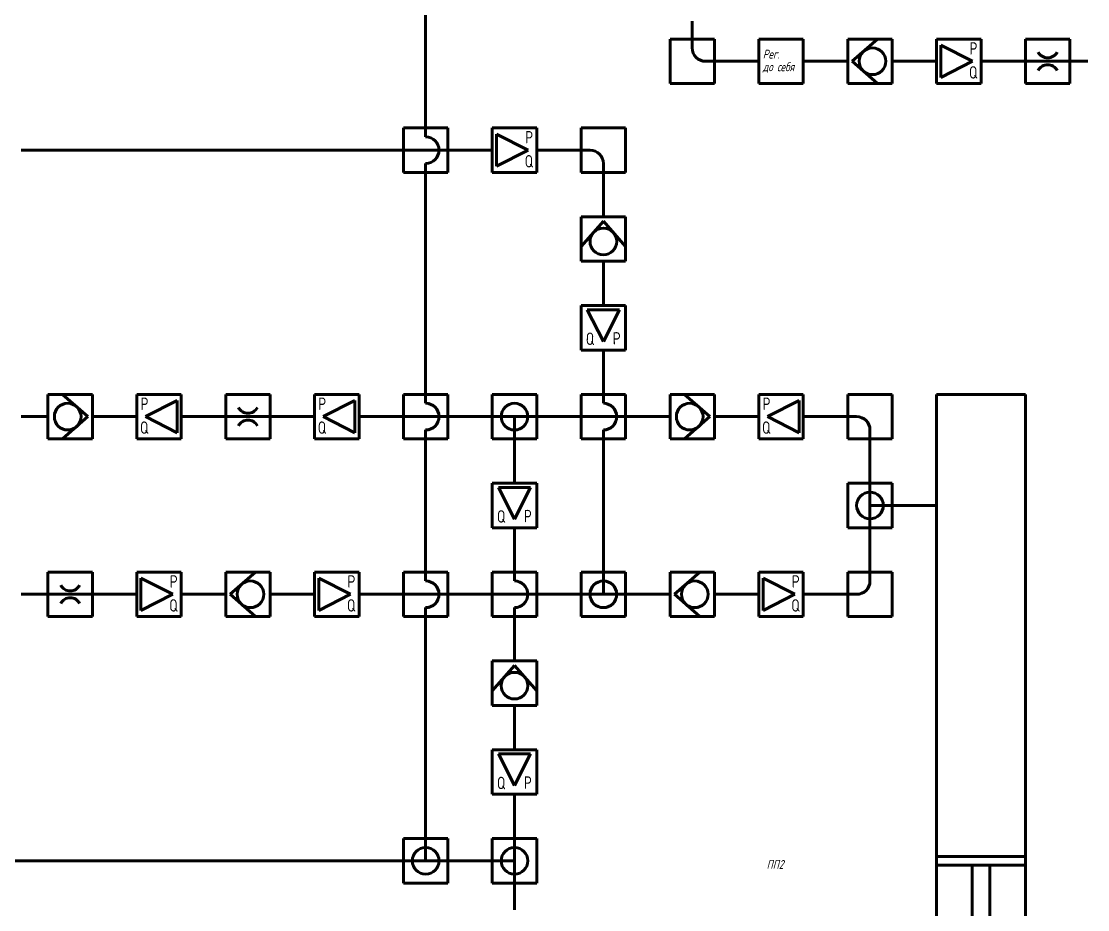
# Model space of a CAD drawing. Header units: millimetres. Extents: x -12 to 1598, y -962 to 962.
# Drawn here: x 998 to 1598, y -578 to -77 of the extents above; entities that cross this region are included whole.
import ezdxf

# ---------------------------------------------------------------- set-up
doc = ezdxf.new("R2010")
doc.units = ezdxf.units.MM
doc.linetypes.add('K5LT_BASIC', pattern=[0])
doc.styles.add('KTEXTSTYLE', font='GOST_AU.SHX', dxfattribs={"width": 0.96, "height": 5})

# ---------------------------------------------------------------- blocks, each defined once
blk = doc.blocks.new('U405')
at = {"color": 150, "linetype": 'K5LT_BASIC', "lineweight": 60, "true_color": 0x0080ff}
for p, q in [((962.5, -562.5), (962.5, -537.5)), ((962.5, -537.5), (987.5, -537.5)), ((987.5, -537.5), (987.5, -562.5)), ((987.5, -562.5), (962.5, -562.5))]:
    blk.add_line(p, q, dxfattribs=at)
blk = doc.blocks.new('U404')
at = {"color": 150, "linetype": 'K5LT_BASIC', "lineweight": 60, "true_color": 0x0080ff}
for p, q in [((975, -537.5), (975, -527.5)), ((975, -562.5), (975, -537.5)), ((975, -550), (987.5, -550)), ((997.5, -550), (987.5, -550)), ((975, -562.5), (975, -572.5))]:
    blk.add_line(p, q, dxfattribs=at)
blk.add_circle((975, -550), 7.5, dxfattribs=at)
blk.add_blockref('U405', (0, 0))
blk = doc.blocks.new('U411')
at = {"color": 150, "linetype": 'K5LT_BASIC', "lineweight": 60, "true_color": 0x0080ff}
for p, q in [((1287.5, -487.5), (1262.5, -487.5)), ((1262.5, -487.5), (1262.5, -512.5)), ((1287.5, -512.5), (1287.5, -487.5)), ((1262.5, -512.5), (1287.5, -512.5))]:
    blk.add_line(p, q, dxfattribs=at)
blk = doc.blocks.new('U410')
at = {"color": 150, "linetype": 'K5LT_BASIC', "lineweight": 60, "true_color": 0x0080ff}
for p, q in [((1275, -487.5), (1275, -477.5)), ((1275, -507.66), (1265.93, -489.83)), ((1275, -489.83), (1265.93, -489.83)), ((1275, -507.66), (1284.07, -489.83)), ((1275, -489.83), (1284.07, -489.83)), ((1275, -512.5), (1275, -522.5))]:
    blk.add_line(p, q, dxfattribs=at)
blk.add_blockref('U411', (0, 0))
at = {"color": 7, "char_height": 7, "attachment_point": 1, "style": 'KTEXTSTYLE'}
for s, insert, rotation in [('\\H3.5;\\W0.965;\\Q15;\\Q0;\\H7.00;{\\c16711680;Q}', (1265.19, -502.61), 358.69048), ('\\H3.5;\\W0.965;\\Q15;\\Q0;\\H7.00;{\\c16711680;P}', (1280.24, -502.47), 0.51772)]:
    blk.add_mtext(s, dxfattribs=dict(at, insert=insert, rotation=rotation))
blk = doc.blocks.new('U417')
at = {"color": 150, "linetype": 'K5LT_BASIC', "lineweight": 60, "true_color": 0x0080ff}
for p, q in [((1562.5, -287.5), (1512.5, -287.5)), ((1512.5, -287.5), (1512.5, -812.5)), ((1562.5, -812.5), (1562.5, -287.5)), ((1512.5, -812.5), (1562.5, -812.5))]:
    blk.add_line(p, q, dxfattribs=at)
blk = doc.blocks.new('U418')
at = {"color": 150, "linetype": 'K5LT_BASIC', "lineweight": 60, "true_color": 0x0080ff}
for p, q in [((1512.5, -552.45), (1512.5, -547.55)), ((1512.5, -547.55), (1562.5, -547.55)), ((1562.5, -547.55), (1562.5, -552.45)), ((1562.5, -552.45), (1512.5, -552.45))]:
    blk.add_line(p, q, dxfattribs=at)
blk = doc.blocks.new('U419')
at = {"color": 150, "linetype": 'K5LT_BASIC', "lineweight": 60, "true_color": 0x0080ff}
for p, q in [((1542.5, -552.45), (1532.5, -552.45)), ((1532.5, -552.45), (1532.5, -837.5)), ((1542.5, -837.5), (1542.5, -552.45)), ((1532.5, -837.5), (1542.5, -837.5))]:
    blk.add_line(p, q, dxfattribs=at)
blk = doc.blocks.new('U416')
at = {"color": 150, "linetype": 'K5LT_BASIC', "lineweight": 60, "true_color": 0x0080ff}
for p, q in [((1512.5, -350), (1502.5, -350)), ((1512.5, -750), (1502.5, -750))]:
    blk.add_line(p, q, dxfattribs=at)
for name in ['U417', 'U418', 'U419']:
    blk.add_blockref(name, (0, 0))
blk = doc.blocks.new('U431')
at = {"color": 150, "linetype": 'K5LT_BASIC', "lineweight": 60, "true_color": 0x0080ff}
for p, q in [((1387.5, -387.5), (1362.5, -387.5)), ((1362.5, -387.5), (1362.5, -412.5)), ((1387.5, -412.5), (1387.5, -387.5)), ((1362.5, -412.5), (1387.5, -412.5))]:
    blk.add_line(p, q, dxfattribs=at)
blk = doc.blocks.new('U430')
at = {"color": 150, "linetype": 'K5LT_BASIC', "lineweight": 60, "true_color": 0x0080ff}
for p, q in [((1365.03, -400), (1379.3, -387.5)), ((1362.5, -400), (1352.5, -400)), ((1365.03, -400), (1379.3, -412.5)), ((1387.5, -400), (1397.5, -400))]:
    blk.add_line(p, q, dxfattribs=at)
blk.add_circle((1376.42, -400), 7.5, dxfattribs=at)
blk.add_blockref('U431', (0, 0))
blk = doc.blocks.new('U433')
at = {"color": 150, "linetype": 'K5LT_BASIC', "lineweight": 60, "true_color": 0x0080ff}
for p, q in [((1462.5, -412.5), (1462.5, -387.5)), ((1462.5, -387.5), (1487.5, -387.5)), ((1487.5, -387.5), (1487.5, -412.5)), ((1487.5, -412.5), (1462.5, -412.5))]:
    blk.add_line(p, q, dxfattribs=at)
blk = doc.blocks.new('U432')
at = {"color": 150, "linetype": 'K5LT_BASIC', "lineweight": 60, "true_color": 0x0080ff}
for p, q in [((1475, -377.5), (1475, -387.5)), ((1475, -392.5), (1475, -387.5)), ((1462.5, -400), (1452.5, -400)), ((1467.5, -400), (1462.5, -400))]:
    blk.add_line(p, q, dxfattribs=at)
blk.add_arc((1467.5, -392.5), 7.5, 270, 0, dxfattribs=at)
blk.add_blockref('U433', (0, 0))
blk = doc.blocks.new('U435')
at = {"color": 150, "linetype": 'K5LT_BASIC', "lineweight": 60, "true_color": 0x0080ff}
for p, q in [((1037.5, -387.5), (1012.5, -387.5)), ((1012.5, -387.5), (1012.5, -412.5)), ((1037.5, -412.5), (1037.5, -387.5)), ((1012.5, -412.5), (1037.5, -412.5))]:
    blk.add_line(p, q, dxfattribs=at)
blk = doc.blocks.new('U434')
at = {"color": 150, "linetype": 'K5LT_BASIC', "lineweight": 60, "true_color": 0x0080ff}
for p, q in [((1012.5, -400), (1002.5, -400)), ((1012.5, -400), (1037.5, -400)), ((1037.5, -400), (1047.5, -400))]:
    blk.add_line(p, q, dxfattribs=at)
for centre, start, end in [((1025, -392.1), 207.51805, 332.48195), ((1025, -407.95), 27.51805, 152.48195)]:
    blk.add_arc(centre, 6, start, end, dxfattribs=at)
blk.add_blockref('U435', (0, 0))
blk = doc.blocks.new('U437')
at = {"color": 150, "linetype": 'K5LT_BASIC', "lineweight": 60, "true_color": 0x0080ff}
for p, q in [((1137.5, -387.5), (1112.5, -387.5)), ((1112.5, -387.5), (1112.5, -412.5)), ((1137.5, -412.5), (1137.5, -387.5)), ((1112.5, -412.5), (1137.5, -412.5))]:
    blk.add_line(p, q, dxfattribs=at)
blk = doc.blocks.new('U436')
at = {"color": 150, "linetype": 'K5LT_BASIC', "lineweight": 60, "true_color": 0x0080ff}
for p, q in [((1115.03, -400), (1129.3, -387.5)), ((1112.5, -400), (1102.5, -400)), ((1115.03, -400), (1129.3, -412.5)), ((1137.5, -400), (1147.5, -400))]:
    blk.add_line(p, q, dxfattribs=at)
blk.add_circle((1126.42, -400), 7.5, dxfattribs=at)
blk.add_blockref('U437', (0, 0))
blk = doc.blocks.new('U439')
at = {"color": 150, "linetype": 'K5LT_BASIC', "lineweight": 60, "true_color": 0x0080ff}
for p, q in [((1312.5, -412.5), (1312.5, -387.5)), ((1312.5, -387.5), (1337.5, -387.5)), ((1337.5, -387.5), (1337.5, -412.5)), ((1337.5, -412.5), (1312.5, -412.5))]:
    blk.add_line(p, q, dxfattribs=at)
blk = doc.blocks.new('U438')
at = {"color": 150, "linetype": 'K5LT_BASIC', "lineweight": 60, "true_color": 0x0080ff}
for p, q in [((1325, -377.5), (1325, -387.5)), ((1325, -400), (1325, -387.5)), ((1312.5, -400), (1302.5, -400)), ((1337.5, -400), (1312.5, -400)), ((1337.5, -400), (1347.5, -400))]:
    blk.add_line(p, q, dxfattribs=at)
blk.add_circle((1325, -400), 7.5, dxfattribs=at)
blk.add_blockref('U439', (0, 0))
blk = doc.blocks.new('U443')
at = {"color": 150, "linetype": 'K5LT_BASIC', "lineweight": 60, "true_color": 0x0080ff}
for p, q in [((1012.5, -312.5), (1012.5, -287.5)), ((1012.5, -287.5), (1037.5, -287.5)), ((1037.5, -287.5), (1037.5, -312.5)), ((1037.5, -312.5), (1012.5, -312.5))]:
    blk.add_line(p, q, dxfattribs=at)
blk = doc.blocks.new('U442')
at = {"color": 150, "linetype": 'K5LT_BASIC', "lineweight": 60, "true_color": 0x0080ff}
for p, q in [((1034.97, -300), (1020.7, -287.5)), ((1012.5, -300), (1002.5, -300)), ((1034.97, -300), (1020.7, -312.5)), ((1037.5, -300), (1047.5, -300))]:
    blk.add_line(p, q, dxfattribs=at)
blk.add_circle((1023.58, -300), 7.5, dxfattribs=at)
blk.add_blockref('U443', (0, 0))
blk = doc.blocks.new('U445')
at = {"color": 150, "linetype": 'K5LT_BASIC', "lineweight": 60, "true_color": 0x0080ff}
for p, q in [((1362.5, -312.5), (1362.5, -287.5)), ((1362.5, -287.5), (1387.5, -287.5)), ((1387.5, -287.5), (1387.5, -312.5)), ((1387.5, -312.5), (1362.5, -312.5))]:
    blk.add_line(p, q, dxfattribs=at)
blk = doc.blocks.new('U444')
at = {"color": 150, "linetype": 'K5LT_BASIC', "lineweight": 60, "true_color": 0x0080ff}
for p, q in [((1384.97, -300), (1370.7, -287.5)), ((1362.5, -300), (1352.5, -300)), ((1384.97, -300), (1370.7, -312.5)), ((1387.5, -300), (1397.5, -300))]:
    blk.add_line(p, q, dxfattribs=at)
blk.add_circle((1373.58, -300), 7.5, dxfattribs=at)
blk.add_blockref('U445', (0, 0))
blk = doc.blocks.new('U447')
at = {"color": 150, "linetype": 'K5LT_BASIC', "lineweight": 60, "true_color": 0x0080ff}
for p, q in [((1312.5, -287.5), (1337.5, -287.5)), ((1312.5, -312.5), (1312.5, -287.5)), ((1337.5, -287.5), (1337.5, -312.5)), ((1337.5, -312.5), (1312.5, -312.5))]:
    blk.add_line(p, q, dxfattribs=at)
blk = doc.blocks.new('U446')
at = {"color": 150, "linetype": 'K5LT_BASIC', "lineweight": 60, "true_color": 0x0080ff}
for p, q in [((1325, -287.5), (1325, -277.5)), ((1325, -287.5), (1325, -292.5)), ((1312.5, -300), (1302.5, -300)), ((1337.5, -300), (1312.5, -300)), ((1337.5, -300), (1347.5, -300)), ((1325, -307.5), (1325, -312.5)), ((1325, -312.5), (1325, -322.5))]:
    blk.add_line(p, q, dxfattribs=at)
blk.add_arc((1325, -300), 7.5, 270, 90, dxfattribs=at)
blk.add_blockref('U447', (0, 0))
blk = doc.blocks.new('U451')
at = {"color": 150, "linetype": 'K5LT_BASIC', "lineweight": 60, "true_color": 0x0080ff}
for p, q in [((1487.5, -287.5), (1462.5, -287.5)), ((1462.5, -287.5), (1462.5, -312.5)), ((1487.5, -312.5), (1487.5, -287.5)), ((1462.5, -312.5), (1487.5, -312.5))]:
    blk.add_line(p, q, dxfattribs=at)
blk = doc.blocks.new('U450')
at = {"color": 150, "linetype": 'K5LT_BASIC', "lineweight": 60, "true_color": 0x0080ff}
for p, q in [((1462.5, -300), (1452.5, -300)), ((1467.5, -300), (1462.5, -300)), ((1475, -307.5), (1475, -312.5)), ((1475, -322.5), (1475, -312.5))]:
    blk.add_line(p, q, dxfattribs=at)
blk.add_arc((1467.5, -307.5), 7.5, 0, 90, dxfattribs=at)
blk.add_blockref('U451', (0, 0))
blk = doc.blocks.new('U453')
at = {"color": 150, "linetype": 'K5LT_BASIC', "lineweight": 60, "true_color": 0x0080ff}
for p, q in [((1462.5, -362.5), (1462.5, -337.5)), ((1462.5, -337.5), (1487.5, -337.5)), ((1487.5, -337.5), (1487.5, -362.5)), ((1487.5, -362.5), (1462.5, -362.5))]:
    blk.add_line(p, q, dxfattribs=at)
blk = doc.blocks.new('U452')
at = {"color": 150, "linetype": 'K5LT_BASIC', "lineweight": 60, "true_color": 0x0080ff}
for p, q in [((1475, -337.5), (1475, -327.5)), ((1475, -362.5), (1475, -337.5)), ((1475, -350), (1487.5, -350)), ((1497.5, -350), (1487.5, -350)), ((1475, -362.5), (1475, -372.5))]:
    blk.add_line(p, q, dxfattribs=at)
blk.add_circle((1475, -350), 7.5, dxfattribs=at)
blk.add_blockref('U453', (0, 0))
blk = doc.blocks.new('U457')
at = {"color": 150, "linetype": 'K5LT_BASIC', "lineweight": 60, "true_color": 0x0080ff}
for p, q in [((1312.5, -212.5), (1312.5, -187.5)), ((1312.5, -187.5), (1337.5, -187.5)), ((1337.5, -187.5), (1337.5, -212.5)), ((1337.5, -212.5), (1312.5, -212.5))]:
    blk.add_line(p, q, dxfattribs=at)
blk = doc.blocks.new('U456')
at = {"color": 150, "linetype": 'K5LT_BASIC', "lineweight": 60, "true_color": 0x0080ff}
for p, q in [((1325, -187.5), (1325, -177.5)), ((1325, -190.03), (1312.5, -204.3)), ((1325, -190.03), (1337.5, -204.3)), ((1325, -212.5), (1325, -222.5))]:
    blk.add_line(p, q, dxfattribs=at)
blk.add_circle((1325, -201.42), 7.5, dxfattribs=at)
blk.add_blockref('U457', (0, 0))
blk = doc.blocks.new('U459')
at = {"color": 150, "linetype": 'K5LT_BASIC', "lineweight": 60, "true_color": 0x0080ff}
for p, q in [((1337.5, -137.5), (1312.5, -137.5)), ((1312.5, -137.5), (1312.5, -162.5)), ((1337.5, -162.5), (1337.5, -137.5)), ((1312.5, -162.5), (1337.5, -162.5))]:
    blk.add_line(p, q, dxfattribs=at)
blk = doc.blocks.new('U458')
at = {"color": 150, "linetype": 'K5LT_BASIC', "lineweight": 60, "true_color": 0x0080ff}
for p, q in [((1312.5, -150), (1302.5, -150)), ((1317.5, -150), (1312.5, -150)), ((1325, -157.5), (1325, -162.5)), ((1325, -172.5), (1325, -162.5))]:
    blk.add_line(p, q, dxfattribs=at)
blk.add_arc((1317.5, -157.5), 7.5, 0, 90, dxfattribs=at)
blk.add_blockref('U459', (0, 0))
blk = doc.blocks.new('U465')
at = {"color": 150, "linetype": 'K5LT_BASIC', "lineweight": 60, "true_color": 0x0080ff}
for p, q in [((1137.5, -287.5), (1112.5, -287.5)), ((1112.5, -287.5), (1112.5, -312.5)), ((1137.5, -312.5), (1137.5, -287.5)), ((1112.5, -312.5), (1137.5, -312.5))]:
    blk.add_line(p, q, dxfattribs=at)
blk = doc.blocks.new('U464')
at = {"color": 150, "linetype": 'K5LT_BASIC', "lineweight": 60, "true_color": 0x0080ff}
for p, q in [((1112.5, -300), (1102.5, -300)), ((1112.5, -300), (1137.5, -300)), ((1137.5, -300), (1147.5, -300))]:
    blk.add_line(p, q, dxfattribs=at)
for centre, start, end in [((1125, -292.1), 207.51805, 332.48195), ((1125, -307.95), 27.51805, 152.48195)]:
    blk.add_arc(centre, 6, start, end, dxfattribs=at)
blk.add_blockref('U465', (0, 0))
blk = doc.blocks.new('U469')
at = {"color": 150, "linetype": 'K5LT_BASIC', "lineweight": 60, "true_color": 0x0080ff}
for p, q in [((1287.5, -537.5), (1262.5, -537.5)), ((1262.5, -537.5), (1262.5, -562.5)), ((1287.5, -562.5), (1287.5, -537.5)), ((1262.5, -562.5), (1287.5, -562.5))]:
    blk.add_line(p, q, dxfattribs=at)
blk = doc.blocks.new('U468')
at = {"color": 150, "linetype": 'K5LT_BASIC', "lineweight": 60, "true_color": 0x0080ff}
for p, q in [((1275, -537.5), (1275, -527.5)), ((1275, -562.5), (1275, -537.5)), ((1252.5, -550), (1262.5, -550)), ((1275, -550), (1262.5, -550)), ((1275, -562.5), (1275, -572.5))]:
    blk.add_line(p, q, dxfattribs=at)
blk.add_circle((1275, -550), 7.5, dxfattribs=at)
blk.add_blockref('U469', (0, 0))
blk = doc.blocks.new('U473')
at = {"color": 150, "linetype": 'K5LT_BASIC', "lineweight": 60, "true_color": 0x0080ff}
for p, q in [((1262.5, -387.5), (1287.5, -387.5)), ((1262.5, -412.5), (1262.5, -387.5)), ((1287.5, -387.5), (1287.5, -412.5)), ((1287.5, -412.5), (1262.5, -412.5))]:
    blk.add_line(p, q, dxfattribs=at)
blk = doc.blocks.new('U472')
at = {"color": 150, "linetype": 'K5LT_BASIC', "lineweight": 60, "true_color": 0x0080ff}
for p, q in [((1275, -387.5), (1275, -377.5)), ((1275, -387.5), (1275, -392.5)), ((1262.5, -400), (1252.5, -400)), ((1287.5, -400), (1262.5, -400)), ((1287.5, -400), (1297.5, -400)), ((1275, -407.5), (1275, -412.5)), ((1275, -412.5), (1275, -422.5))]:
    blk.add_line(p, q, dxfattribs=at)
blk.add_arc((1275, -400), 7.5, 270, 90, dxfattribs=at)
blk.add_blockref('U473', (0, 0))
blk = doc.blocks.new('U481')
at = {"color": 150, "linetype": 'K5LT_BASIC', "lineweight": 60, "true_color": 0x0080ff}
for p, q in [((1287.5, -287.5), (1262.5, -287.5)), ((1262.5, -287.5), (1262.5, -312.5)), ((1287.5, -312.5), (1287.5, -287.5)), ((1262.5, -312.5), (1287.5, -312.5))]:
    blk.add_line(p, q, dxfattribs=at)
blk = doc.blocks.new('U480')
at = {"color": 150, "linetype": 'K5LT_BASIC', "lineweight": 60, "true_color": 0x0080ff}
for p, q in [((1262.5, -300), (1252.5, -300)), ((1287.5, -300), (1262.5, -300)), ((1275, -300), (1275, -312.5)), ((1287.5, -300), (1297.5, -300)), ((1275, -322.5), (1275, -312.5))]:
    blk.add_line(p, q, dxfattribs=at)
blk.add_circle((1275, -300), 7.5, dxfattribs=at)
blk.add_blockref('U481', (0, 0))
blk = doc.blocks.new('U483')
at = {"color": 150, "linetype": 'K5LT_BASIC', "lineweight": 60, "true_color": 0x0080ff}
for p, q in [((1262.5, -462.5), (1262.5, -437.5)), ((1262.5, -437.5), (1287.5, -437.5)), ((1287.5, -437.5), (1287.5, -462.5)), ((1287.5, -462.5), (1262.5, -462.5))]:
    blk.add_line(p, q, dxfattribs=at)
blk = doc.blocks.new('U482')
at = {"color": 150, "linetype": 'K5LT_BASIC', "lineweight": 60, "true_color": 0x0080ff}
for p, q in [((1275, -437.5), (1275, -427.5)), ((1275, -440.03), (1262.5, -454.3)), ((1275, -440.03), (1287.5, -454.3)), ((1275, -462.5), (1275, -472.5))]:
    blk.add_line(p, q, dxfattribs=at)
blk.add_circle((1275, -451.42), 7.5, dxfattribs=at)
blk.add_blockref('U483', (0, 0))
blk = doc.blocks.new('U487')
at = {"color": 150, "linetype": 'K5LT_BASIC', "lineweight": 60, "true_color": 0x0080ff}
for p, q in [((1212.5, -287.5), (1237.5, -287.5)), ((1212.5, -312.5), (1212.5, -287.5)), ((1237.5, -287.5), (1237.5, -312.5)), ((1237.5, -312.5), (1212.5, -312.5))]:
    blk.add_line(p, q, dxfattribs=at)
blk = doc.blocks.new('U486')
at = {"color": 150, "linetype": 'K5LT_BASIC', "lineweight": 60, "true_color": 0x0080ff}
for p, q in [((1225, -287.5), (1225, -277.5)), ((1225, -287.5), (1225, -292.5)), ((1212.5, -300), (1202.5, -300)), ((1237.5, -300), (1212.5, -300)), ((1237.5, -300), (1247.5, -300)), ((1225, -307.5), (1225, -312.5)), ((1225, -312.5), (1225, -322.5))]:
    blk.add_line(p, q, dxfattribs=at)
blk.add_arc((1225, -300), 7.5, 270, 90, dxfattribs=at)
blk.add_blockref('U487', (0, 0))
blk = doc.blocks.new('U489')
at = {"color": 150, "linetype": 'K5LT_BASIC', "lineweight": 60, "true_color": 0x0080ff}
for p, q in [((1212.5, -387.5), (1237.5, -387.5)), ((1212.5, -412.5), (1212.5, -387.5)), ((1237.5, -387.5), (1237.5, -412.5)), ((1237.5, -412.5), (1212.5, -412.5))]:
    blk.add_line(p, q, dxfattribs=at)
blk = doc.blocks.new('U488')
at = {"color": 150, "linetype": 'K5LT_BASIC', "lineweight": 60, "true_color": 0x0080ff}
for p, q in [((1225, -387.5), (1225, -377.5)), ((1225, -387.5), (1225, -392.5)), ((1212.5, -400), (1202.5, -400)), ((1237.5, -400), (1212.5, -400)), ((1237.5, -400), (1247.5, -400)), ((1225, -407.5), (1225, -412.5)), ((1225, -412.5), (1225, -422.5))]:
    blk.add_line(p, q, dxfattribs=at)
blk.add_arc((1225, -400), 7.5, 270, 90, dxfattribs=at)
blk.add_blockref('U489', (0, 0))
blk = doc.blocks.new('U491')
at = {"color": 150, "linetype": 'K5LT_BASIC', "lineweight": 60, "true_color": 0x0080ff}
for p, q in [((1212.5, -137.5), (1237.5, -137.5)), ((1212.5, -162.5), (1212.5, -137.5)), ((1237.5, -137.5), (1237.5, -162.5)), ((1237.5, -162.5), (1212.5, -162.5))]:
    blk.add_line(p, q, dxfattribs=at)
blk = doc.blocks.new('U490')
at = {"color": 150, "linetype": 'K5LT_BASIC', "lineweight": 60, "true_color": 0x0080ff}
for p, q in [((1225, -137.5), (1225, -127.5)), ((1225, -137.5), (1225, -142.5)), ((1212.5, -150), (1202.5, -150)), ((1237.5, -150), (1212.5, -150)), ((1237.5, -150), (1247.5, -150)), ((1225, -157.5), (1225, -162.5)), ((1225, -162.5), (1225, -172.5))]:
    blk.add_line(p, q, dxfattribs=at)
blk.add_arc((1225, -150), 7.5, 270, 90, dxfattribs=at)
blk.add_blockref('U491', (0, 0))
blk = doc.blocks.new('U493')
at = {"color": 150, "linetype": 'K5LT_BASIC', "lineweight": 60, "true_color": 0x0080ff}
for p, q in [((1212.5, -562.5), (1212.5, -537.5)), ((1212.5, -537.5), (1237.5, -537.5)), ((1237.5, -537.5), (1237.5, -562.5)), ((1237.5, -562.5), (1212.5, -562.5))]:
    blk.add_line(p, q, dxfattribs=at)
blk = doc.blocks.new('U492')
at = {"color": 150, "linetype": 'K5LT_BASIC', "lineweight": 60, "true_color": 0x0080ff}
for p, q in [((1225, -527.5), (1225, -537.5)), ((1225, -550), (1225, -537.5)), ((1212.5, -550), (1202.5, -550)), ((1237.5, -550), (1212.5, -550)), ((1237.5, -550), (1247.5, -550))]:
    blk.add_line(p, q, dxfattribs=at)
blk.add_circle((1225, -550), 7.5, dxfattribs=at)
blk.add_blockref('U493', (0, 0))
blk = doc.blocks.new('U531')
at = {"color": 150, "linetype": 'K5LT_BASIC', "lineweight": 60, "true_color": 0x0080ff}
for p, q in [((1087.5, -387.5), (1062.5, -387.5)), ((1062.5, -387.5), (1062.5, -412.5)), ((1087.5, -412.5), (1087.5, -387.5)), ((1062.5, -412.5), (1087.5, -412.5))]:
    blk.add_line(p, q, dxfattribs=at)
blk = doc.blocks.new('U530')
at = {"color": 150, "linetype": 'K5LT_BASIC', "lineweight": 60, "true_color": 0x0080ff}
for p, q in [((1082.66, -400), (1064.83, -390.93)), ((1064.83, -400), (1064.83, -390.93)), ((1062.5, -400), (1052.5, -400)), ((1082.66, -400), (1064.83, -409.07)), ((1064.83, -400), (1064.83, -409.07)), ((1087.5, -400), (1097.5, -400))]:
    blk.add_line(p, q, dxfattribs=at)
blk.add_blockref('U531', (0, 0))
at = {"color": 7, "char_height": 7, "attachment_point": 1, "style": 'KTEXTSTYLE'}
for s, insert in [('\\H3.5;\\W0.965;\\Q15;\\Q0;\\H7.00;{\\c16711680;P}', (1080.99, -389.26)), ('\\H3.5;\\W0.965;\\Q15;\\Q0;\\H7.00;{\\c16711680;Q}', (1080.72, -402.75))]:
    blk.add_mtext(s, dxfattribs=dict(at, insert=insert))
blk = doc.blocks.new('U533')
at = {"color": 150, "linetype": 'K5LT_BASIC', "lineweight": 60, "true_color": 0x0080ff}
for p, q in [((1437.5, -387.5), (1412.5, -387.5)), ((1412.5, -387.5), (1412.5, -412.5)), ((1437.5, -412.5), (1437.5, -387.5)), ((1412.5, -412.5), (1437.5, -412.5))]:
    blk.add_line(p, q, dxfattribs=at)
blk = doc.blocks.new('U532')
at = {"color": 150, "linetype": 'K5LT_BASIC', "lineweight": 60, "true_color": 0x0080ff}
for p, q in [((1432.66, -400), (1414.83, -390.93)), ((1414.83, -400), (1414.83, -390.93)), ((1412.5, -400), (1402.5, -400)), ((1432.66, -400), (1414.83, -409.07)), ((1414.83, -400), (1414.83, -409.07)), ((1437.5, -400), (1447.5, -400))]:
    blk.add_line(p, q, dxfattribs=at)
blk.add_blockref('U533', (0, 0))
at = {"color": 7, "char_height": 7, "attachment_point": 1, "style": 'KTEXTSTYLE'}
for s, insert in [('\\H3.5;\\W0.965;\\Q15;\\Q0;\\H7.00;{\\c16711680;P}', (1430.99, -389.26)), ('\\H3.5;\\W0.965;\\Q15;\\Q0;\\H7.00;{\\c16711680;Q}', (1430.72, -402.75))]:
    blk.add_mtext(s, dxfattribs=dict(at, insert=insert))
blk = doc.blocks.new('U535')
at = {"color": 150, "linetype": 'K5LT_BASIC', "lineweight": 60, "true_color": 0x0080ff}
for p, q in [((1187.5, -387.5), (1162.5, -387.5)), ((1162.5, -387.5), (1162.5, -412.5)), ((1187.5, -412.5), (1187.5, -387.5)), ((1162.5, -412.5), (1187.5, -412.5))]:
    blk.add_line(p, q, dxfattribs=at)
blk = doc.blocks.new('U534')
at = {"color": 150, "linetype": 'K5LT_BASIC', "lineweight": 60, "true_color": 0x0080ff}
for p, q in [((1182.66, -400), (1164.83, -390.93)), ((1164.83, -400), (1164.83, -390.93)), ((1162.5, -400), (1152.5, -400)), ((1182.66, -400), (1164.83, -409.07)), ((1164.83, -400), (1164.83, -409.07)), ((1187.5, -400), (1197.5, -400))]:
    blk.add_line(p, q, dxfattribs=at)
blk.add_blockref('U535', (0, 0))
at = {"color": 7, "char_height": 7, "attachment_point": 1, "style": 'KTEXTSTYLE'}
for s, insert in [('\\H3.5;\\W0.965;\\Q15;\\Q0;\\H7.00;{\\c16711680;P}', (1180.99, -389.26)), ('\\H3.5;\\W0.965;\\Q15;\\Q0;\\H7.00;{\\c16711680;Q}', (1180.72, -402.75))]:
    blk.add_mtext(s, dxfattribs=dict(at, insert=insert))
blk = doc.blocks.new('U539')
at = {"color": 150, "linetype": 'K5LT_BASIC', "lineweight": 60, "true_color": 0x0080ff}
for p, q in [((1412.5, -287.5), (1437.5, -287.5)), ((1412.5, -312.5), (1412.5, -287.5)), ((1437.5, -287.5), (1437.5, -312.5)), ((1437.5, -312.5), (1412.5, -312.5))]:
    blk.add_line(p, q, dxfattribs=at)
blk = doc.blocks.new('U538')
at = {"color": 150, "linetype": 'K5LT_BASIC', "lineweight": 60, "true_color": 0x0080ff}
for p, q in [((1417.34, -300), (1435.17, -290.93)), ((1435.17, -300), (1435.17, -290.93)), ((1412.5, -300), (1402.5, -300)), ((1417.34, -300), (1435.17, -309.07)), ((1435.17, -300), (1435.17, -309.07)), ((1437.5, -300), (1447.5, -300))]:
    blk.add_line(p, q, dxfattribs=at)
blk.add_blockref('U539', (0, 0))
at = {"color": 7, "char_height": 7, "attachment_point": 1, "style": 'KTEXTSTYLE'}
for s, insert in [('\\H3.5;\\W0.965;\\Q15;\\Q0;\\H7.00;{\\c16711680;P}', (1414.57, -289.26)), ('\\H3.5;\\W0.965;\\Q15;\\Q0;\\H7.00;{\\c16711680;Q}', (1414.28, -302.68))]:
    blk.add_mtext(s, dxfattribs=dict(at, insert=insert))
blk = doc.blocks.new('U541')
at = {"color": 150, "linetype": 'K5LT_BASIC', "lineweight": 60, "true_color": 0x0080ff}
for p, q in [((1062.5, -287.5), (1087.5, -287.5)), ((1062.5, -312.5), (1062.5, -287.5)), ((1087.5, -287.5), (1087.5, -312.5)), ((1087.5, -312.5), (1062.5, -312.5))]:
    blk.add_line(p, q, dxfattribs=at)
blk = doc.blocks.new('U540')
at = {"color": 150, "linetype": 'K5LT_BASIC', "lineweight": 60, "true_color": 0x0080ff}
for p, q in [((1067.34, -300), (1085.17, -290.93)), ((1085.17, -300), (1085.17, -290.93)), ((1062.5, -300), (1052.5, -300)), ((1067.34, -300), (1085.17, -309.07)), ((1085.17, -300), (1085.17, -309.07)), ((1087.5, -300), (1097.5, -300))]:
    blk.add_line(p, q, dxfattribs=at)
blk.add_blockref('U541', (0, 0))
at = {"color": 7, "char_height": 7, "attachment_point": 1, "style": 'KTEXTSTYLE'}
for s, insert in [('\\H3.5;\\W0.965;\\Q15;\\Q0;\\H7.00;{\\c16711680;P}', (1064.57, -289.26)), ('\\H3.5;\\W0.965;\\Q15;\\Q0;\\H7.00;{\\c16711680;Q}', (1064.28, -302.68))]:
    blk.add_mtext(s, dxfattribs=dict(at, insert=insert))
blk = doc.blocks.new('U543')
at = {"color": 150, "linetype": 'K5LT_BASIC', "lineweight": 60, "true_color": 0x0080ff}
for p, q in [((1162.5, -287.5), (1187.5, -287.5)), ((1162.5, -312.5), (1162.5, -287.5)), ((1187.5, -287.5), (1187.5, -312.5)), ((1187.5, -312.5), (1162.5, -312.5))]:
    blk.add_line(p, q, dxfattribs=at)
blk = doc.blocks.new('U542')
at = {"color": 150, "linetype": 'K5LT_BASIC', "lineweight": 60, "true_color": 0x0080ff}
for p, q in [((1167.34, -300), (1185.17, -290.93)), ((1185.17, -300), (1185.17, -290.93)), ((1162.5, -300), (1152.5, -300)), ((1167.34, -300), (1185.17, -309.07)), ((1185.17, -300), (1185.17, -309.07)), ((1187.5, -300), (1197.5, -300))]:
    blk.add_line(p, q, dxfattribs=at)
blk.add_blockref('U543', (0, 0))
at = {"color": 7, "char_height": 7, "attachment_point": 1, "style": 'KTEXTSTYLE'}
for s, insert in [('\\H3.5;\\W0.965;\\Q15;\\Q0;\\H7.00;{\\c16711680;P}', (1164.57, -289.26)), ('\\H3.5;\\W0.965;\\Q15;\\Q0;\\H7.00;{\\c16711680;Q}', (1164.28, -302.68))]:
    blk.add_mtext(s, dxfattribs=dict(at, insert=insert))
blk = doc.blocks.new('U557')
at = {"color": 150, "linetype": 'K5LT_BASIC', "lineweight": 60, "true_color": 0x0080ff}
for p, q in [((1287.5, -337.5), (1262.5, -337.5)), ((1262.5, -337.5), (1262.5, -362.5)), ((1287.5, -362.5), (1287.5, -337.5)), ((1262.5, -362.5), (1287.5, -362.5))]:
    blk.add_line(p, q, dxfattribs=at)
blk = doc.blocks.new('U556')
at = {"color": 150, "linetype": 'K5LT_BASIC', "lineweight": 60, "true_color": 0x0080ff}
for p, q in [((1275, -337.5), (1275, -327.5)), ((1275, -357.66), (1265.93, -339.83)), ((1275, -339.83), (1265.93, -339.83)), ((1275, -357.66), (1284.07, -339.83)), ((1275, -339.83), (1284.07, -339.83)), ((1275, -362.5), (1275, -372.5))]:
    blk.add_line(p, q, dxfattribs=at)
blk.add_blockref('U557', (0, 0))
at = {"color": 7, "char_height": 7, "attachment_point": 1, "style": 'KTEXTSTYLE'}
for s, insert, rotation in [('\\H3.5;\\W0.965;\\Q15;\\Q0;\\H7.00;{\\c16711680;Q}', (1265.19, -352.61), 358.69048), ('\\H3.5;\\W0.965;\\Q15;\\Q0;\\H7.00;{\\c16711680;P}', (1280.24, -352.47), 0.51772)]:
    blk.add_mtext(s, dxfattribs=dict(at, insert=insert, rotation=rotation))
blk = doc.blocks.new('U561')
at = {"color": 150, "linetype": 'K5LT_BASIC', "lineweight": 60, "true_color": 0x0080ff}
for p, q in [((1337.5, -237.5), (1312.5, -237.5)), ((1312.5, -237.5), (1312.5, -262.5)), ((1337.5, -262.5), (1337.5, -237.5)), ((1312.5, -262.5), (1337.5, -262.5))]:
    blk.add_line(p, q, dxfattribs=at)
blk = doc.blocks.new('U560')
at = {"color": 150, "linetype": 'K5LT_BASIC', "lineweight": 60, "true_color": 0x0080ff}
for p, q in [((1325, -237.5), (1325, -227.5)), ((1325, -257.66), (1315.93, -239.83)), ((1325, -239.83), (1315.93, -239.83)), ((1325, -257.66), (1334.07, -239.83)), ((1325, -239.83), (1334.07, -239.83)), ((1325, -262.5), (1325, -272.5))]:
    blk.add_line(p, q, dxfattribs=at)
blk.add_blockref('U561', (0, 0))
at = {"color": 7, "char_height": 7, "attachment_point": 1, "style": 'KTEXTSTYLE'}
for s, insert, rotation in [('\\H3.5;\\W0.965;\\Q15;\\Q0;\\H7.00;{\\c16711680;Q}', (1315.19, -252.61), 358.69048), ('\\H3.5;\\W0.965;\\Q15;\\Q0;\\H7.00;{\\c16711680;P}', (1330.24, -252.47), 0.51772)]:
    blk.add_mtext(s, dxfattribs=dict(at, insert=insert, rotation=rotation))
blk = doc.blocks.new('U569')
at = {"color": 150, "linetype": 'K5LT_BASIC', "lineweight": 60, "true_color": 0x0080ff}
for p, q in [((1387.5, -87.5), (1362.5, -87.5)), ((1362.5, -87.5), (1362.5, -112.5)), ((1387.5, -112.5), (1387.5, -87.5)), ((1362.5, -112.5), (1387.5, -112.5))]:
    blk.add_line(p, q, dxfattribs=at)
blk = doc.blocks.new('U568')
at = {"color": 150, "linetype": 'K5LT_BASIC', "lineweight": 60, "true_color": 0x0080ff}
for p, q in [((1375, -77.5), (1375, -87.5)), ((1375, -92.5), (1375, -87.5)), ((1382.5, -100), (1387.5, -100)), ((1387.5, -100), (1397.5, -100))]:
    blk.add_line(p, q, dxfattribs=at)
blk.add_arc((1382.5, -92.5), 7.5, 180, 270, dxfattribs=at)
blk.add_blockref('U569', (0, 0))
blk = doc.blocks.new('U571')
at = {"color": 150, "linetype": 'K5LT_BASIC', "lineweight": 60, "true_color": 0x0080ff}
for p, q in [((1487.5, -87.5), (1462.5, -87.5)), ((1462.5, -87.5), (1462.5, -112.5)), ((1487.5, -112.5), (1487.5, -87.5)), ((1462.5, -112.5), (1487.5, -112.5))]:
    blk.add_line(p, q, dxfattribs=at)
blk = doc.blocks.new('U570')
at = {"color": 150, "linetype": 'K5LT_BASIC', "lineweight": 60, "true_color": 0x0080ff}
for p, q in [((1465.03, -100), (1479.3, -87.5)), ((1462.5, -100), (1452.5, -100)), ((1465.03, -100), (1479.3, -112.5)), ((1487.5, -100), (1497.5, -100))]:
    blk.add_line(p, q, dxfattribs=at)
blk.add_circle((1476.42, -100), 7.5, dxfattribs=at)
blk.add_blockref('U571', (0, 0))
blk = doc.blocks.new('U573')
at = {"color": 150, "linetype": 'K5LT_BASIC', "lineweight": 60, "true_color": 0x0080ff}
for p, q in [((1537.5, -87.5), (1512.5, -87.5)), ((1512.5, -87.5), (1512.5, -112.5)), ((1537.5, -112.5), (1537.5, -87.5)), ((1512.5, -112.5), (1537.5, -112.5))]:
    blk.add_line(p, q, dxfattribs=at)
blk = doc.blocks.new('U572')
at = {"color": 150, "linetype": 'K5LT_BASIC', "lineweight": 60, "true_color": 0x0080ff}
for p, q in [((1532.66, -100), (1514.83, -90.93)), ((1514.83, -100), (1514.83, -90.93)), ((1512.5, -100), (1502.5, -100)), ((1532.66, -100), (1514.83, -109.07)), ((1514.83, -100), (1514.83, -109.07)), ((1537.5, -100), (1547.5, -100))]:
    blk.add_line(p, q, dxfattribs=at)
blk.add_blockref('U573', (0, 0))
at = {"color": 7, "char_height": 7, "attachment_point": 1, "style": 'KTEXTSTYLE'}
for s, insert in [('\\H3.5;\\W0.965;\\Q15;\\Q0;\\H7.00;{\\c16711680;P}', (1530.99, -89.26)), ('\\H3.5;\\W0.965;\\Q15;\\Q0;\\H7.00;{\\c16711680;Q}', (1530.72, -102.75))]:
    blk.add_mtext(s, dxfattribs=dict(at, insert=insert))
blk = doc.blocks.new('U575')
at = {"color": 150, "linetype": 'K5LT_BASIC', "lineweight": 60, "true_color": 0x0080ff}
for p, q in [((1562.5, -87.5), (1587.5, -87.5)), ((1562.5, -112.5), (1562.5, -87.5)), ((1587.5, -87.5), (1587.5, -112.5)), ((1587.5, -112.5), (1562.5, -112.5))]:
    blk.add_line(p, q, dxfattribs=at)
blk = doc.blocks.new('U574')
at = {"color": 150, "linetype": 'K5LT_BASIC', "lineweight": 60, "true_color": 0x0080ff}
for p, q in [((1562.5, -100), (1552.5, -100)), ((1562.5, -100), (1587.5, -100)), ((1587.5, -100), (1597.5, -100))]:
    blk.add_line(p, q, dxfattribs=at)
for centre, start, end in [((1575, -92.05), 207.51805, 332.48195), ((1575, -107.9), 27.51805, 152.48195)]:
    blk.add_arc(centre, 6, start, end, dxfattribs=at)
blk.add_blockref('U575', (0, 0))
blk = doc.blocks.new('U581')
at = {"color": 150, "linetype": 'K5LT_BASIC', "lineweight": 60, "true_color": 0x0080ff}
for p, q in [((1412.5, -87.5), (1437.5, -87.5)), ((1412.5, -112.5), (1412.5, -87.5)), ((1437.5, -87.5), (1437.5, -112.5)), ((1437.5, -112.5), (1412.5, -112.5))]:
    blk.add_line(p, q, dxfattribs=at)
blk = doc.blocks.new('T3')
at = {"color": 7, "char_height": 5, "attachment_point": 1, "style": 'KTEXTSTYLE'}
for s, insert in [('\\H3.5;\\W0.965;\\Q15;\\Q15;\\H5.00;Рег.', (1414.7, -93.47)), ('\\H3.5;\\W0.965;\\Q15;\\Q15;\\H5.00;до себя', (1414.7, -100.6))]:
    blk.add_mtext(s, dxfattribs=dict(at, insert=insert))
blk = doc.blocks.new('U580')
at = {"color": 150, "linetype": 'K5LT_BASIC', "lineweight": 60, "true_color": 0x0080ff}
for p, q in [((1412.5, -100), (1402.5, -100)), ((1437.5, -100), (1447.5, -100))]:
    blk.add_line(p, q, dxfattribs=at)
for name in ['U581', 'T3']:
    blk.add_blockref(name, (0, 0))
blk = doc.blocks.new('U591')
at = {"color": 150, "linetype": 'K5LT_BASIC', "lineweight": 60, "true_color": 0x0080ff}
for p, q in [((1287.5, -137.5), (1262.5, -137.5)), ((1262.5, -137.5), (1262.5, -162.5)), ((1287.5, -162.5), (1287.5, -137.5)), ((1262.5, -162.5), (1287.5, -162.5))]:
    blk.add_line(p, q, dxfattribs=at)
blk = doc.blocks.new('U590')
at = {"color": 150, "linetype": 'K5LT_BASIC', "lineweight": 60, "true_color": 0x0080ff}
for p, q in [((1282.66, -150), (1264.83, -140.93)), ((1264.83, -150), (1264.83, -140.93)), ((1262.5, -150), (1252.5, -150)), ((1282.66, -150), (1264.83, -159.07)), ((1264.83, -150), (1264.83, -159.07)), ((1287.5, -150), (1297.5, -150))]:
    blk.add_line(p, q, dxfattribs=at)
blk.add_blockref('U591', (0, 0))
at = {"color": 7, "char_height": 7, "attachment_point": 1, "style": 'KTEXTSTYLE'}
for s, insert in [('\\H3.5;\\W0.965;\\Q15;\\Q0;\\H7.00;{\\c16711680;P}', (1280.99, -139.26)), ('\\H3.5;\\W0.965;\\Q15;\\Q0;\\H7.00;{\\c16711680;Q}', (1280.72, -152.75))]:
    blk.add_mtext(s, dxfattribs=dict(at, insert=insert))

msp = doc.modelspace()

# ---------------------------------------------------------------- linework, layer by layer
at = {"color": 150, "linetype": 'K5LT_BASIC', "lineweight": 60, "true_color": 0x0080ff}
for p, q in [((1225, -127.5), (1225, -22.5)), ((1397.5, -100), (1402.5, -100)), ((1447.5, -100), (1452.5, -100)), ((1497.5, -100), (1502.5, -100)), ((1547.5, -100), (1552.5, -100)), ((997.5, -150), (1202.5, -150)), ((1247.5, -150), (1257.5, -150)), ((1297.5, -150), (1302.5, -150)), ((1225, -277.5), (1225, -172.5)), ((1325, -172.5), (1325, -177.5)), ((1325, -222.5), (1325, -227.5)), ((1325, -272.5), (1325, -277.5)), ((1002.5, -300), (997.5, -300)), ((1052.5, -300), (1047.5, -300)), ((1102.5, -300), (1097.5, -300)), ((1152.5, -300), (1147.5, -300)), ((1202.5, -300), (1197.5, -300)), ((1252.5, -300), (1247.5, -300)), ((1302.5, -300), (1297.5, -300)), ((1347.5, -300), (1352.5, -300)), ((1397.5, -300), (1402.5, -300)), ((1447.5, -300), (1452.5, -300)), ((1225, -377.5), (1225, -322.5)), ((1275, -322.5), (1275, -327.5)), ((1325, -377.5), (1325, -322.5)), ((1475, -322.5), (1475, -327.5)), ((1497.5, -350), (1502.5, -350)), ((1275, -372.5), (1275, -377.5)), ((1475, -372.5), (1475, -377.5)), ((1002.5, -400), (997.5, -400)), ((1052.5, -400), (1047.5, -400)), ((1102.5, -400), (1097.5, -400)), ((1152.5, -400), (1147.5, -400)), ((1202.5, -400), (1197.5, -400)), ((1252.5, -400), (1247.5, -400)), ((1302.5, -400), (1297.5, -400)), ((1352.5, -400), (1347.5, -400)), ((1402.5, -400), (1397.5, -400)), ((1452.5, -400), (1447.5, -400)), ((1225, -527.5), (1225, -422.5)), ((1275, -422.5), (1275, -427.5)), ((1275, -472.5), (1275, -477.5)), ((1275, -522.5), (1275, -527.5)), ((997.5, -550), (1197.5, -550)), ((1197.5, -550), (1252.5, -550)), ((1275, -577.5), (1275, -572.5))]:
    msp.add_line(p, q, dxfattribs=at)

# ---------------------------------------------------------------- block references
for name in ['U568', 'U580', 'U570', 'U572', 'U574', 'U490', 'U590', 'U458', 'U456', 'U560', 'U486', 'U446', 'U442', 'U540', 'U464', 'U542', 'U480', 'U444', 'U538', 'U450', 'U416', 'U556', 'U452', 'U488', 'U472', 'U438', 'U432', 'U434', 'U530', 'U436', 'U534', 'U430', 'U532', 'U482', 'U410', 'U404', 'U492', 'U468']:
    msp.add_blockref(name, (0, 0))

# ---------------------------------------------------------------- texts
at = {"color": 7, "insert": (1416.83, -549.53), "char_height": 5, "attachment_point": 1, "style": 'KTEXTSTYLE'}
msp.add_mtext('\\H3.5;\\W0.965;\\Q15;\\Q15;\\H5.00;ПП2', dxfattribs=at)

doc.saveas('drawing.dxf')
